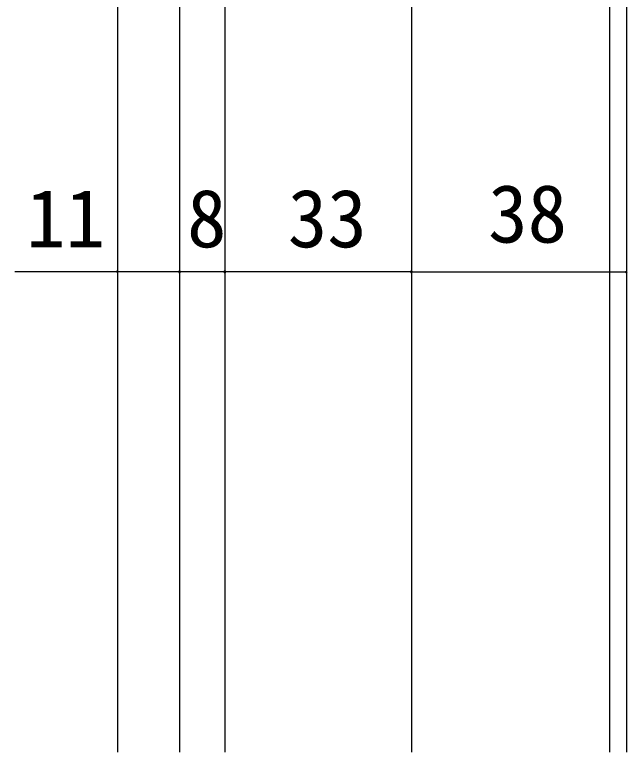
# Model space of a CAD drawing. Units: millimetres, scale not verified. Extents: x -800 to 800, y -554 to 554.
# Drawn here: x -231.4 to -123.1, y 177 to 307.4 of the extents above; entities that cross this region are included whole.
import ezdxf
from ezdxf.enums import TextEntityAlignment as Align

# ---------------------------------------------------------------- set-up
doc = ezdxf.new("R2010")
doc.units = ezdxf.units.MM
doc.header["$LTSCALE"] = 4
doc.layers.add('2-0', color=7, linetype='Continuous', lineweight=25)
doc.styles.add('ＭＳ ゴシック', font='')
doc.styles.get('ＭＳ ゴシック').set_extended_font_data('MS Gothic')

msp = doc.modelspace()

# ---------------------------------------------------------------- linework, layer by layer
at = {"layer": '2-0'}
for p, q in [((-213.277, 448.653), (-213.277, 177.021)), ((-126.277, 448.653), (-126.277, 177.021)), ((-123.277, 448.653), (-123.277, 197.153)), ((-202.277, 412.653), (-202.277, 197.153)), ((-194.277, 378.653), (-194.277, 197.153)), ((-161.277, 378.653), (-161.277, 197.153)), ((-202.277, 287.902), (-202.277, 260.698)), ((-194.277, 287.902), (-194.277, 260.698)), ((-194.277, 287.902), (-194.277, 260.698)), ((-161.277, 287.902), (-161.277, 260.698)), ((-161.277, 287.902), (-161.277, 260.698)), ((-123.277, 287.902), (-123.277, 260.698)), ((-213.277, 277.902), (-213.277, 260.698)), ((-202.277, 277.902), (-202.277, 260.698)), ((-213.277, 261.948), (-231.417, 261.948)), ((-213.433, 261.948), (-213.121, 261.948)), ((-202.277, 261.948), (-213.277, 261.948)), ((-202.433, 261.948), (-202.121, 261.948)), ((-202.121, 261.948), (-202.433, 261.948)), ((-194.277, 261.948), (-202.277, 261.948)), ((-194.433, 261.948), (-194.121, 261.948)), ((-194.121, 261.948), (-194.433, 261.948)), ((-161.277, 261.948), (-194.277, 261.948)), ((-161.433, 261.948), (-161.121, 261.948)), ((-161.121, 261.948), (-161.433, 261.948)), ((-161.277, 261.948), (-123.277, 261.948)), ((-123.121, 261.948), (-123.433, 261.948)), ((-202.277, 197.153), (-202.277, 177.021)), ((-194.277, 197.153), (-194.277, 177.021)), ((-161.277, 197.153), (-161.277, 177.021)), ((-123.277, 197.153), (-123.277, 177.021))]:
    msp.add_line(p, q, dxfattribs=at)
for centre, start, end in [((-213.277, 261.948), 0, 180), ((-202.277, 261.948), 0, 180), ((-194.277, 261.948), 0, 180), ((-161.277, 261.948), 0, 180), ((-202.277, 261.948), 180, 0), ((-194.277, 261.948), 180, 0), ((-161.277, 261.948), 180, 0), ((-123.277, 261.948), 180, 0)]:
    msp.add_arc(centre, 0.156, start, end, dxfattribs=at)

# ---------------------------------------------------------------- texts
at = {"layer": '2-0', "style": 'ＭＳ ゴシック'}
for s, p in [('8', (-200.956, 263.183)), ('33', (-183.135, 263.183)), ('38', (-147.716, 264.02)), ('11', (-229.417, 263.183))]:
    msp.add_text(s, height=10.26, dxfattribs=at).set_placement(p, align=Align.BOTTOM_LEFT)

doc.saveas('drawing.dxf')
